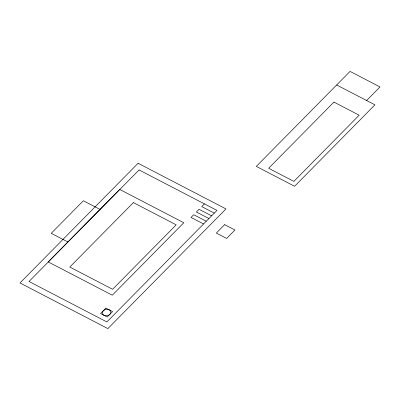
<?xml version="1.0" encoding="UTF-8"?>
<svg xmlns="http://www.w3.org/2000/svg" width="400" height="400" viewBox="0 0 400 400"><rect width="100%" height="100%" fill="white"/><g stroke="black" fill="none" stroke-linecap="round" stroke-linejoin="round"><path stroke-width="0.6" d="M204.42 203.875L201.74 206.595L214.28 213.105M366.61 100.52L380 86.95L350.045 71.395L256.315 166.39L294.59 186.265L374.93 104.84L336.655 84.965M211.605 215.82L199.065 209.305L196.385 212.025L208.925 218.535M206.25 221.245L193.71 214.735L191.025 217.45L203.57 223.965M100.015 209.39L83.375 200.745L51.24 233.315L67.88 241.96M138.1 163.28L20 282.975L107.87 328.605L225.97 208.91L138.1 163.28M119.7 189.44L48.2 261.91L112.305 295.195L183.805 222.73L119.7 189.44M139.075 169.945L29.01 281.5L106.895 321.945L216.96 210.39L139.075 169.945M133.37 202.605L69.785 267.05L112.6 289.285L176.19 224.84L133.37 202.605M105.935 308.105L100.58 313.53L107.235 316.99L112.59 311.56L105.935 308.105M333.935 102.09L268.635 168.27L293.875 181.38L359.175 115.195L333.935 102.09M224.635 224.65L216.335 233.065L226.655 238.425L234.955 230.01L224.635 224.65M104.86 315.615A4.305 3.175 -10.5 0 0 110.83 311.85A4.305 3.175 -10.5 0 0 104.065 310.175A4.305 3.175 -10.5 0 0 104.86 315.615"/></g></svg>
